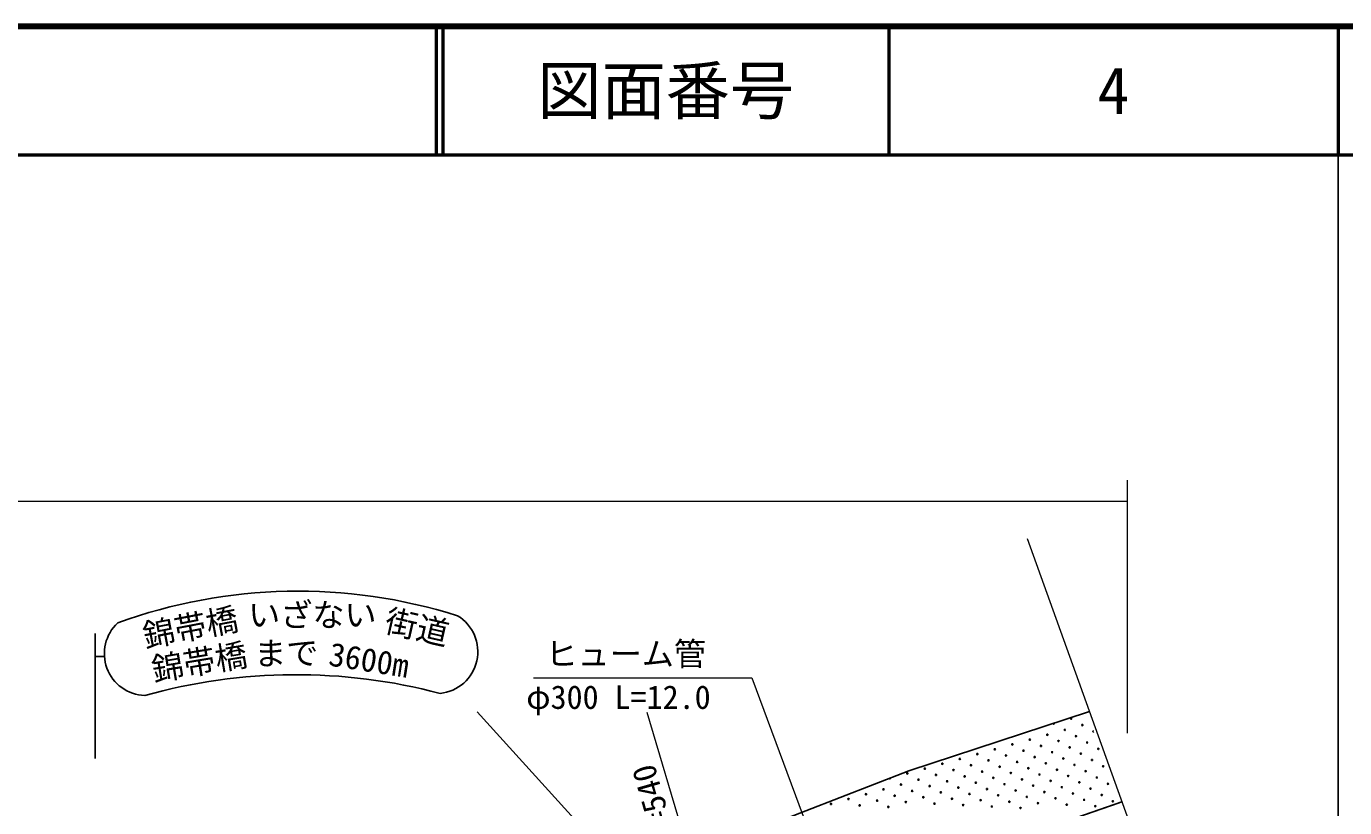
# Model space of a CAD drawing. Units: millimetres, scale not verified. Extents: x 40000 to 680000, y 20000 to 380000.
# Drawn here: x 476821 to 579500, y 319127 to 380000 of the extents above; entities that cross this region are included whole.
import ezdxf
from ezdxf.enums import TextEntityAlignment as Align

# ---------------------------------------------------------------- set-up
doc = ezdxf.new("R2010")
doc.units = ezdxf.units.MM
doc.header["$LTSCALE"] = 1000
for name, color, linetype, lineweight in [('M-BGD', 7, 'Continuous', 25), ('M-BMK-HTXT', 7, 'Continuous', 13), ('M-BMK-LINE', 2, 'Continuous', 13), ('M-STR-STRC', 7, 'Continuous', 25), ('M-TTL', 2, 'Continuous', 140), ('M-TTL-BAND', 7, 'Continuous', 25), ('M-TTL-LINE', 7, 'Continuous', 50)]:
    doc.layers.add(name, color=color, linetype=linetype, lineweight=lineweight)
doc.layers.add('M-TTL-TXT', color=7, linetype='Continuous')
doc.styles.add('ＭＳ ゴシック', font='')
doc.styles.get('ＭＳ ゴシック').set_extended_font_data('MS Gothic')

msp = doc.modelspace()

# ---------------------------------------------------------------- linework, layer by layer
at = {"layer": 'M-BGD'}
for p, q in [((545549, 322006), (559626, 326605)), ((528134, 315239), (545549, 322006)), ((562154, 319574), (557974, 318138)), ((561946, 319502), (557974, 318138))]:
    msp.add_line(p, q, dxfattribs=at)
for centre in [(558201, 326056), (559071, 325563), (554981, 324432), (556344, 324809), (557707, 325186), (558577, 324693), (552255, 323679), (553618, 324056), (554488, 323562), (555851, 323939), (556721, 323446), (557214, 324316), (558084, 323823), (559447, 324200), (560317, 323706), (548166, 322548), (549529, 322925), (550399, 322432), (550892, 323302), (551762, 322809), (553125, 323186), (553995, 322692), (555358, 323069), (556228, 322576), (557591, 322953), (558461, 322460), (558954, 323330), (559824, 322837), (545440, 321795), (546803, 322172), (547673, 321678), (549036, 322055), (549906, 321562), (551269, 321939), (552139, 321446), (552632, 322316), (553502, 321823), (554865, 322199), (555735, 321706), (557098, 322083), (557968, 321590), (559331, 321967), (560201, 321473), (560694, 322343), (543583, 320548), (544946, 320925), (545816, 320432), (546310, 321302), (547180, 320808), (548049, 320315), (548543, 321185), (549413, 320692), (550776, 321069), (551646, 320576), (553009, 320953), (553879, 320459), (554372, 321329), (555242, 320836), (556112, 320343), (556605, 321213), (557475, 320720), (558838, 321097), (559708, 320603), (561071, 320980), (539494, 319418), (540857, 319794), (541727, 319301), (542220, 320171), (543090, 319678), (544453, 320055), (545323, 319562), (546686, 319939), (547556, 319445), (548919, 319822), (549789, 319329), (550283, 320199), (551152, 319706), (552516, 320083), (553385, 319590), (554749, 319966), (555619, 319473), (556982, 319850), (557852, 319357), (558345, 320227), (559215, 319734), (560578, 320110), (561448, 319617), (543960, 319185), (552022, 319213), (554255, 319096), (560085, 319240)]:
    msp.add_circle(centre, 49.8, dxfattribs=at)
for centre, start, end in [((556838, 325679), 181.59497, 34.5928), ((559941, 325070), 96.84644, 302.55571), ((544077, 321418), 184.40936, 38.05894)]:
    msp.add_arc(centre, 49.8, start, end, dxfattribs=at)
at = {"layer": 'M-BMK-HTXT'}
for p, q in [((562553, 344645), (562553, 324918)), ((348729, 343001), (562553, 343001)), ((516329, 329229), (533317, 329229)), ((533317, 329229), (539951, 311373)), ((511934, 326589), (529234, 307552)), ((525138, 326573), (532441, 302108))]:
    msp.add_line(p, q, dxfattribs=at)
at = {"layer": 'M-BMK-LINE'}
msp.add_line((554774, 340106), (575003, 283821), dxfattribs=at)
at = {"layer": 'M-STR-STRC'}
for p, q in [((482188, 332683), (482188, 322956)), ((482188, 330904), (482904, 330904))]:
    msp.add_line(p, q, dxfattribs=at)
for centre, radius, start, end in [((497983, 294888), 41110, 72.41263, 109.96848), ((508714, 331279), 3269, 275.83139, 58.85159), ((486161, 331129), 3266, 132.76453, 267.98868), ((497843, 285734), 43752, 75.16376, 105.64206)]:
    msp.add_arc(centre, radius, start, end, dxfattribs=at)
at = {"layer": 'M-TTL'}
msp.add_line((680000, 380000), (40000, 380000), dxfattribs=at)
at = {"layer": 'M-TTL-BAND'}
msp.add_line((579000, 20000), (579000, 370000), dxfattribs=at)
at = {"layer": 'M-TTL-LINE'}
for p, q in [((508747, 380000), (508747, 370000)), ((509247, 380000), (509247, 370000)), ((543997, 380000), (543997, 370000)), ((579000, 380000), (579000, 370000)), ((40000, 370000), (680000, 370000))]:
    msp.add_line(p, q, dxfattribs=at)

# ---------------------------------------------------------------- texts
at = {"layer": 'M-BGD', "style": 'ＭＳ ゴシック'}
msp.add_text('R=540', height=1833, rotation=106.1, dxfattribs=at).set_placement((527952, 316818), align=Align.BOTTOM_LEFT)
at = {"layer": 'M-BMK-HTXT', "style": 'ＭＳ ゴシック'}
for s, p in [('ヒューム管', (517258, 329646)), ('φ300 L=12.0', (515757, 326270))]:
    msp.add_text(s, height=1833, dxfattribs=at).set_placement(p, align=Align.BOTTOM_LEFT)
at = {"layer": 'M-STR-STRC', "style": 'ＭＳ ゴシック'}
for s, rotation, p in [('錦帯橋', 10.8, (486183, 331038)), ('街道', 347.2, (504500, 332324)), ('錦帯橋', 9.5, (486834, 328415)), ('まで', 0.7, (494578, 329673)), ('3600m', 351, (500202, 329673))]:
    msp.add_text(s, height=1833, rotation=rotation, dxfattribs=at).set_placement(p, align=Align.BOTTOM_LEFT)
msp.add_text('いざない', height=1833, dxfattribs=at).set_placement((494096, 332685), align=Align.BOTTOM_LEFT)
at = {"layer": 'M-TTL-TXT', "style": 'ＭＳ ゴシック'}
for s, p in [('図面番号', (526622, 375000)), ('4', (561497, 375000))]:
    msp.add_text(s, height=3666, dxfattribs=at).set_placement(p, align=Align.MIDDLE_CENTER)

doc.saveas('drawing.dxf')
